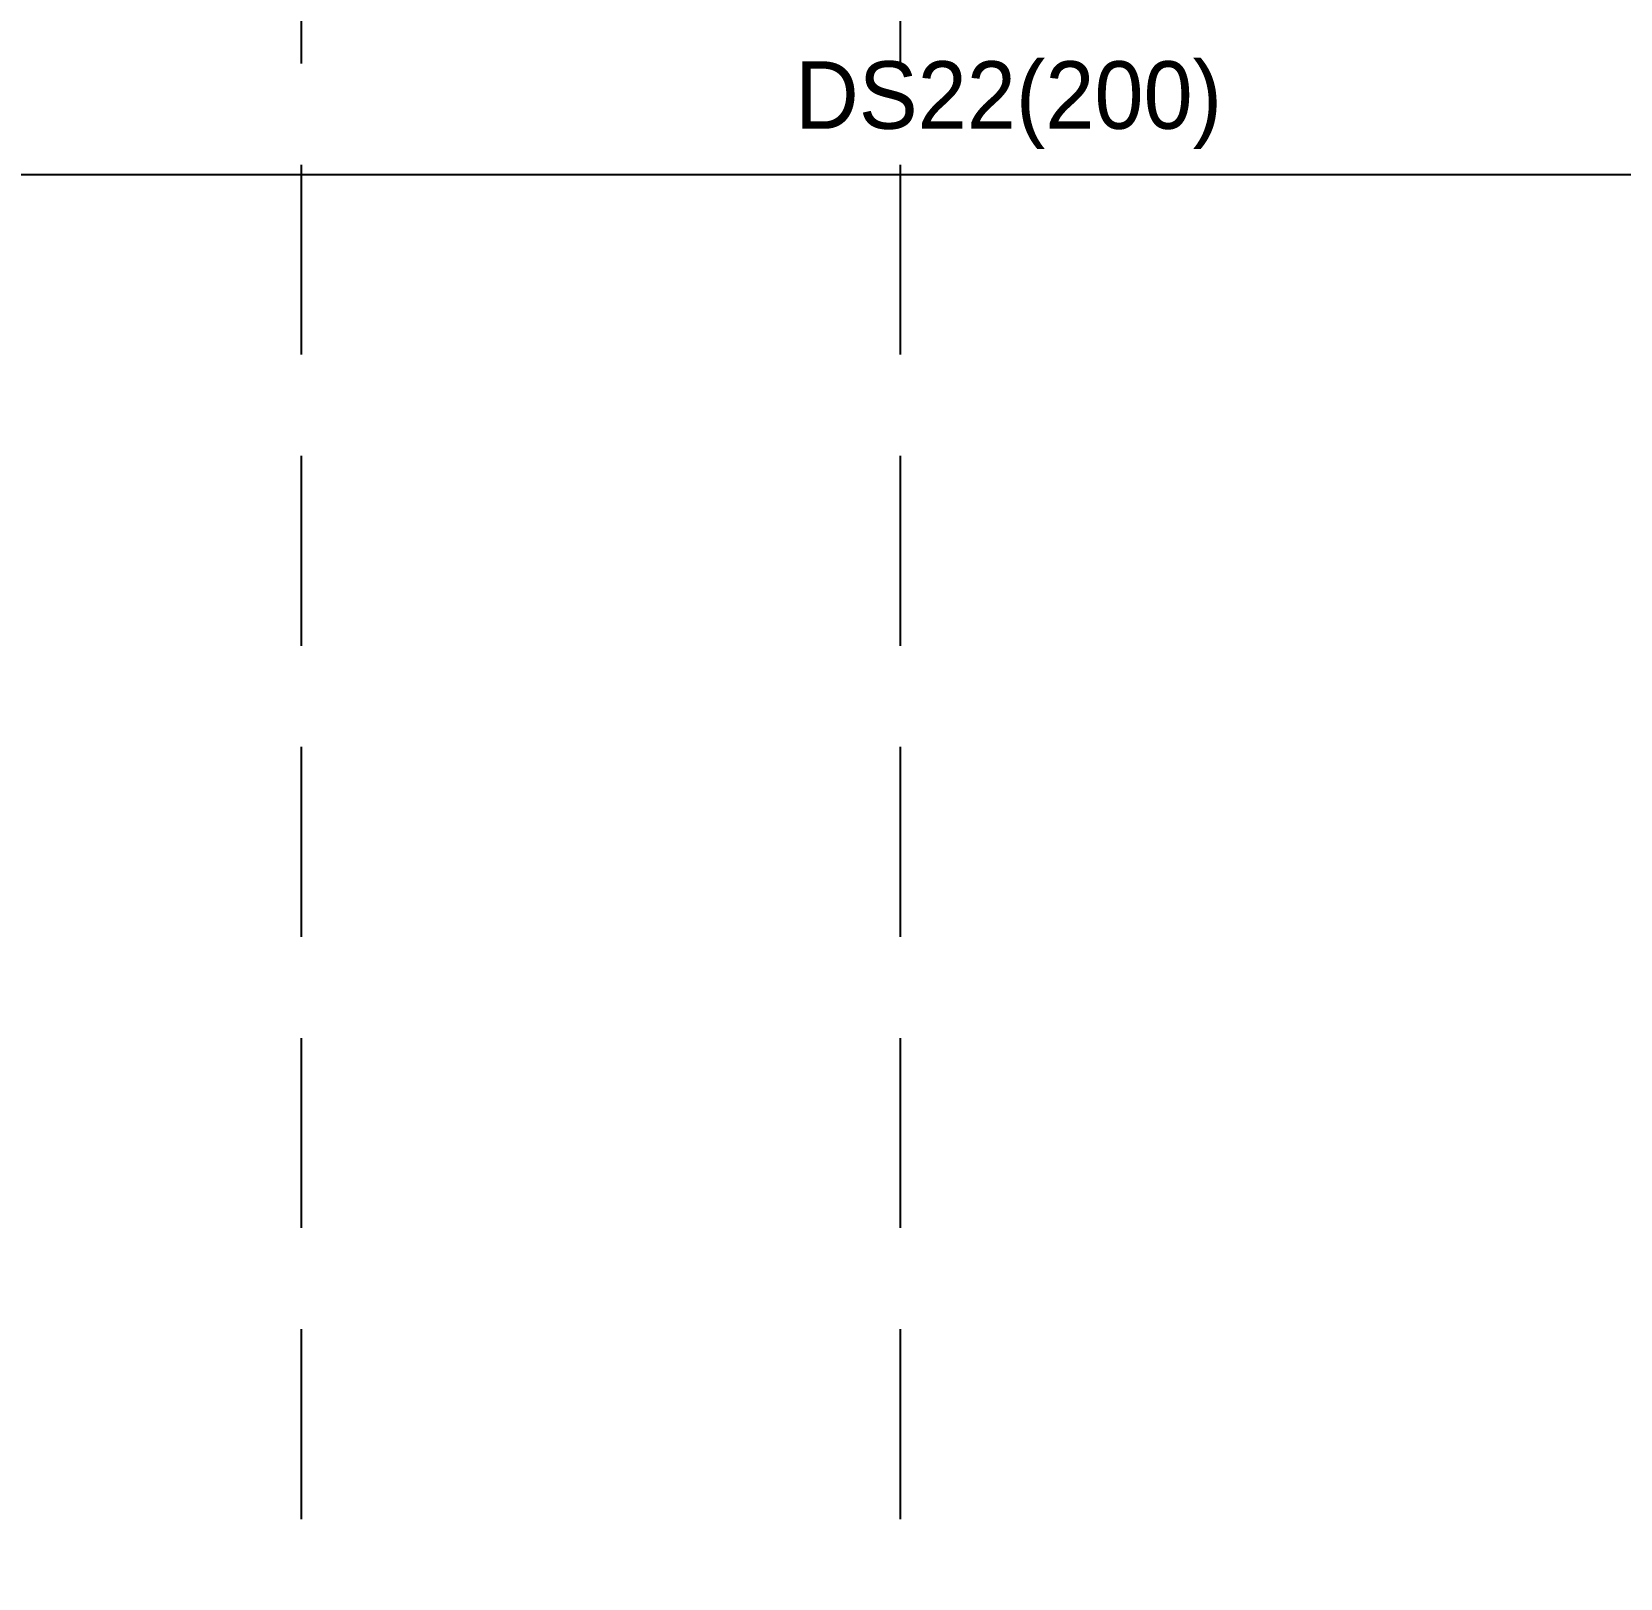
# Model space of a CAD drawing. Header units: millimetres. Extents: x 11948722 to 13111668, y -10771712 to -10232988.
# Drawn here: x 12274478 to 12276361, y -10541826 to -10539994 of the extents above; entities that cross this region are included whole.
import ezdxf

# ---------------------------------------------------------------- set-up
doc = ezdxf.new("R2010")
doc.units = ezdxf.units.MM
doc.header["$LTSCALE"] = 150
doc.header["$MEASUREMENT"] = 0
doc.linetypes.add('HID', pattern=[2.3, 1.5, -0.8])
doc.layers.get('Defpoints').update_dxf_attribs({"color": 117, "linetype": 'CONTINUOUS'})
doc.layers.add('CON-C', color=2, linetype='CONTINUOUS')
doc.layers.add('elev', color=8, linetype='HID')
doc.styles.add('Xref-계단단면도$0$돋움', font='')
doc.styles.get('Xref-계단단면도$0$돋움').set_extended_font_data('Dotum')

# ---------------------------------------------------------------- blocks, each defined once
blk = doc.blocks.new('A$C1C387044')
at = {"layer": 'elev'}
for p, q in [((0, -36070.8), (0, -851.4)), ((-710, -36070.8), (-710, -1943.6))]:
    blk.add_line(p, q, dxfattribs=at)

msp = doc.modelspace()

# ---------------------------------------------------------------- linework, layer by layer
at = {"layer": 'CON-C'}
msp.add_lwpolyline([(12283813.3, -10576387.8), (12278582.6, -10576387.8), (12278582.6, -10576162.8), (12278282.6, -10576162.8), (12278282.6, -10578062.8), (12272732.6, -10578062.8), (12272732.6, -10540162.8), (12278282.6, -10540162.8), (12278282.6, -10543162.8), (12278582.6, -10543162.8), (12278582.6, -10537165.8)], dxfattribs=at)

# ---------------------------------------------------------------- block references
at = {"layer": 'elev', "ltscale": 1200}
msp.add_blockref('A$C1C387044', (12275507.6, -10537425.3), dxfattribs=at)

# ---------------------------------------------------------------- texts
at = {"layer": 'Defpoints', "style": 'Xref-계단단면도$0$돋움'}
msp.add_text('DS22(200)', height=80, dxfattribs=at).set_placement((12275382.6, -10540108.5))

doc.saveas('drawing.dxf')
